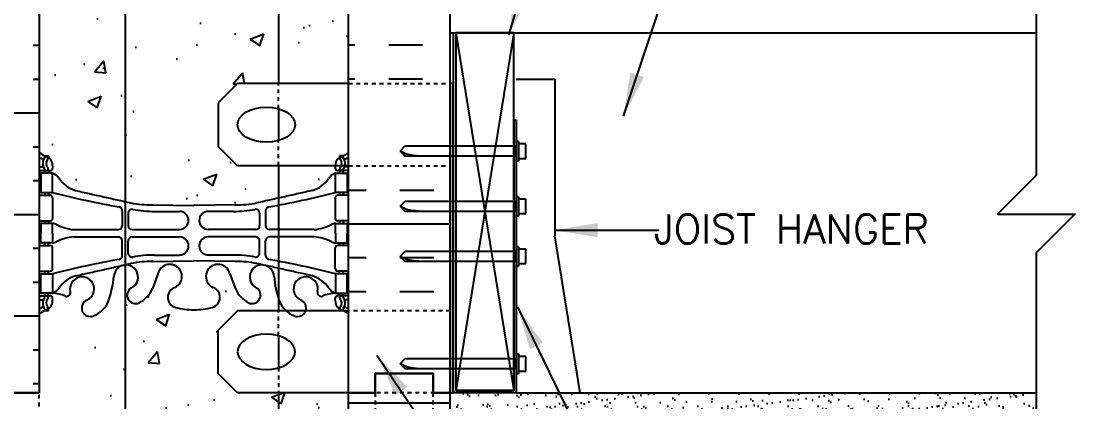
# Model space of a CAD drawing. Header units: inches. Extents: x 103.1 to 155.7, y -23.7 to 47.2.
# Drawn here: x 125.25 to 152.5, y 9.94 to 19.79 of the extents above; entities that cross this region are included whole.
import ezdxf
from ezdxf.enums import TextEntityAlignment as Align

# ---------------------------------------------------------------- set-up
doc = ezdxf.new("R2010")
doc.units = ezdxf.units.IN
doc.header["$LTSCALE"] = 0.5
doc.header["$MEASUREMENT"] = 0
doc.linetypes.add('DASHED2', pattern=[0.375, 0.25, -0.125])
doc.linetypes.add('HIDDEN2', pattern=[0.1875, 0.125, -0.0625])
for name, color, linetype in [('HATCH', 12, 'Continuous'), ('Hidden2', 12, 'HIDDEN2'), ('line25', 2, 'Continuous'), ('LINE3', 3, 'Continuous'), ('LINE50', 5, 'Continuous'), ('LINE9', 9, 'Continuous'), ('TEXT', 4, 'Continuous'), ('Web_Edge', 9, 'Continuous')]:
    doc.layers.add(name, color=color, linetype=linetype)
doc.styles.add('DIM', font='romans.shx', dxfattribs={"width": 0.7})
doc.styles.add('ROMANS', font='romans.shx', dxfattribs={"height": 1.125})
doc.dimstyles.new('ext_12', dxfattribs={"dimscale": 12, "dimtxt": 0.09375, "dimasz": 0.09375, "dimexe": 0.09375, "dimexo": 0.0625, "dimgap": 0.0625, "dimtad": 1, "dimdec": 1, "dimzin": 3, "dimdsep": 46, "dimlunit": 4, "dimtxsty": 'DIM', "dimcen": 0.09, "dimdle": 0.09375, "dimclrt": 4, "dimadec": 0, "dimazin": 0, "dimtfac": 1, "dimtdec": 1, "dimtmove": 2, "dimatfit": 3, "dimfxl": 1, "dimfrac": 2, "dimtolj": 1, "dimtzin": 0, "dimarcsym": 0})

msp = doc.modelspace()

# ---------------------------------------------------------------- hatches: boundary and pattern name
at = {"layer": 'HATCH'}
h = msp.add_hatch(dxfattribs=at)
h.set_pattern_fill('INSUL', color=256, scale=7, style=0)
h.set_pattern_definition([(0, (-2800.4416, -386.834), (0, 2.625), []), (0, (-2800.4416, -385.959), (0, 2.625), [0.875, -0.875]), (0, (-2800.4416, -385.084), (0, 2.625), [0.875, -0.875])])
h.paths.add_polyline_path([(123.095, 10.176), (123.532, 10.176), (123.532, 10.676), (125.032, 10.676), (125.032, 10.176), (125.72, 10.176), (125.72, 28.176), (125.032, 28.176), (125.032, 28.676), (123.532, 28.676), (123.532, 28.176), (123.095, 28.176)])
h = msp.add_hatch(dxfattribs=at)
h.set_pattern_fill('INSUL', color=256, scale=7, style=0)
h.set_pattern_definition([(180, (3059.8816, -386.834), (0, 2.625), []), (180, (3059.8816, -385.959), (0, 2.625), [0.875, -0.875]), (180, (3059.8816, -385.084), (0, 2.625), [0.875, -0.875])])
h.paths.add_polyline_path([(133.72, 18.176), (136.345, 18.176), (136.345, 28.176), (135.907, 28.176), (135.907, 28.676), (134.407, 28.676), (134.407, 28.176), (133.72, 28.176)])
h = msp.add_hatch(dxfattribs=at)
h.set_pattern_fill('AR-CONC', color=256, scale=0.5)
h.paths.add_polyline_path([(131.902, -5.369, -0.061625), (131.791, -4.799, 1.629604), (131.32, -5.1, -0.994662), (131.137, -5.495, -0.173075), (130.791, -5.129), (130.649, -4.742, 1.612474), (130.217, -5.101, -0.734872), (130.194, -5.612, -0.068475), (129.72, -5.674, -0.068475), (129.246, -5.612, -0.734872), (129.223, -5.101, 1.612474), (128.791, -4.742), (128.649, -5.129, -0.173075), (128.303, -5.495, -0.994662), (128.12, -5.1, 1.629604), (127.649, -4.799, -0.069923), (127.512, -5.443, -0.21345), (127.12, -5.832, -1), (126.957, -5.424, 2.087231), (126.523, -5.199, -0.380397), (126.23, -5.494), (126.23, -7.096), (126.13, -7.096), (126.13, -7.126, -0.414214), (126.08, -7.176), (125.954, -7.176), (125.911, -7.307, -0.725737), (125.805, -7.326), (125.72, -7.065), (125.72, -7.824), (128.72, -7.824), (129.72, -6.824), (129.72, -7.824), (129.72, -8.824), (130.72, -7.824), (131.902, -7.824)])
h.paths.add_polyline_path([(133.21, -5.494, -0.380392), (132.917, -5.199, 2.087231), (132.483, -5.424, -1), (132.32, -5.832, -0.21345), (131.927, -5.443, -0.008263), (131.902, -5.369), (131.902, -7.824), (133.72, -7.824), (133.72, -7.065), (133.641, -7.307, -0.725737), (133.535, -7.326), (133.486, -7.176), (133.36, -7.176, -0.414214), (133.31, -7.126), (133.31, -7.096), (133.21, -7.096)])
h.paths.add_polyline_path([(131.902, 3.105), (126.391, 3.105, 0.268156), (126.23, 2.957), (126.23, 1.488), (126.35, 1.288), (126.35, 1.176), (126.35, 1.063), (126.23, 0.863), (126.23, -0.606, 0.268156), (126.391, -0.754), (131.902, -0.754)])
h.paths.add_polyline_path([(133.21, 0.863), (133.09, 1.063), (133.09, 1.176), (133.09, 1.288), (133.21, 1.488), (133.21, 2.957, 0.268138), (133.049, 3.105), (131.902, 3.105), (131.902, -0.754), (133.049, -0.754, 0.268138), (133.21, -0.606)])
h.paths.add_polyline_path([(131.902, 10.176), (130.845, 10.176), (130.345, 10.676), (130.345, 11.801), (130.845, 12.301), (131.902, 12.301), (131.902, 12.631, -0.061626), (131.791, 13.201, 1.629604), (131.32, 12.9, -0.994662), (131.137, 12.505, -0.173075), (130.791, 12.871), (130.649, 13.258, 1.612474), (130.217, 12.899, -0.734872), (130.194, 12.388, -0.068475), (129.72, 12.326, -0.068475), (129.246, 12.388, -0.734872), (129.223, 12.899, 1.612474), (128.791, 13.258), (128.649, 12.871, -0.173075), (128.303, 12.505, -0.994662), (128.12, 12.9, 0.791856), (127.94, 13.483), (127.94, 6.869, 0.791861), (128.12, 7.452, -0.994662), (128.303, 7.846, -0.173075), (128.649, 7.48), (128.791, 7.093, 1.612474), (129.223, 7.453, -0.734872), (129.246, 7.964, -0.068475), (129.72, 8.026, -0.068475), (130.194, 7.964, -0.734872), (130.217, 7.453, 1.612474), (130.649, 7.093), (130.791, 7.48, -0.173075), (131.137, 7.846, -0.994662), (131.32, 7.452, 1.629604), (131.791, 7.151, -0.061625), (131.902, 7.721)])
h.paths.add_polyline_path([(131.666, 7.182, -1), (131.291, 7.182, -1)], flags=16)
h.paths.add_polyline_path([(127.94, 13.483, 0.365763), (127.649, 13.201, -0.069923), (127.512, 12.557, -0.21345), (127.12, 12.168, -1), (126.957, 12.576, 2.087231), (126.523, 12.801, -0.669601), (126.39, 12.681, 0.085348), (126.061, 12.756), (125.956, 12.756), (125.956, 12.686), (126.003, 12.686, -0.414214), (126.066, 12.624), (126.066, 12.556, -0.249069), (125.956, 12.349), (125.956, 12.307), (125.866, 12.307, 0.088416), (125.72, 12.21), (125.72, 10.176), (125.72, 9.416), (125.799, 9.658, -0.725737), (125.905, 9.677), (125.954, 9.527), (126.08, 9.527, -0.414214), (126.13, 9.477), (126.13, 9.447), (126.23, 9.447), (126.23, 8.574), (127.94, 8.269)])
h.paths.add_polyline_path([(133.21, 9.447), (133.31, 9.447), (133.31, 9.477, -0.414214), (133.36, 9.527), (133.486, 9.527), (133.529, 9.658, -0.725737), (133.635, 9.677), (133.72, 9.416), (133.72, 10.176), (131.902, 10.176), (131.902, 7.721, -0.008263), (131.927, 7.794, -0.21345), (132.32, 8.184, -1), (132.483, 7.775, 2.087231), (132.917, 7.55, -0.380392), (133.21, 7.845)])
edge = h.paths.add_edge_path()
edge.add_spline(control_points=[(127.94, 23.227), (127.335, 23.092)], knot_values=[0.473522, 0.473522, 0.894087, 0.894087], degree=1, periodic=0)
edge.add_spline(control_points=[(127.335, 23.092), (126.654, 22.94)], knot_values=[0, 0, 0.473522, 0.473522], degree=1, periodic=0)
edge.add_arc((126.862, 22.226), 0.743, 106.1893, 147.2081)
edge.add_arc((125.939, 22.838), 0.364, 289.6613, 325.0225, ccw=False)
edge.add_line((126.061, 22.495), (125.956, 22.495))
edge.add_line((125.956, 22.495), (125.956, 22.425))
edge.add_line((125.956, 22.425), (126.003, 22.425))
edge.add_arc((126.003, 22.363), 0.0625, 0, 90, ccw=False)
edge.add_line((126.066, 22.363), (126.066, 22.295))
edge.add_arc((125.816, 22.295), 0.25, 304.0558, 360, ccw=False)
edge.add_line((125.956, 22.088), (125.956, 22.046))
edge.add_line((125.956, 22.046), (125.866, 22.046))
edge.add_arc((126.066, 21.588), 0.5, 113.5782, 133.7891)
edge.add_line((125.72, 21.949), (125.72, 16.402))
edge.add_arc((126.066, 16.763), 0.5, 226.2109, 246.4218)
edge.add_line((125.866, 16.305), (125.956, 16.305))
edge.add_line((125.956, 16.305), (125.956, 16.263))
edge.add_arc((125.816, 16.056), 0.25, 0, 55.9442, ccw=False)
edge.add_line((126.066, 16.056), (126.066, 15.989))
edge.add_arc((126.003, 15.989), 0.0625, -90, 0, ccw=False)
edge.add_line((126.003, 15.926), (125.956, 15.926))
edge.add_line((125.956, 15.926), (125.956, 15.856))
edge.add_line((125.956, 15.856), (126.061, 15.856))
edge.add_arc((125.939, 15.514), 0.364, 34.9775, 70.3387, ccw=False)
edge.add_arc((126.862, 16.125), 0.743, 212.7919, 253.8107)
edge.add_spline(control_points=[(126.654, 15.411), (127.335, 15.259)], knot_values=[0, 0, 0.473522, 0.473522], degree=1, periodic=0)
edge.add_spline(control_points=[(127.335, 15.259), (127.94, 15.124)], knot_values=[0.473522, 0.473522, 0.894087, 0.894087], degree=1, periodic=0)
edge.add_line((127.94, 15.124), (127.94, 23.227))
edge = h.paths.add_edge_path()
edge.add_arc((133.374, 21.588), 0.5, 46.2109, 66.4218)
edge.add_line((133.574, 22.046), (133.484, 22.046))
edge.add_line((133.484, 22.046), (133.484, 22.088))
edge.add_arc((133.624, 22.295), 0.25, 180, 235.9442, ccw=False)
edge.add_line((133.374, 22.295), (133.374, 22.363))
edge.add_arc((133.436, 22.363), 0.0625, 90, 180, ccw=False)
edge.add_line((133.436, 22.425), (133.484, 22.425))
edge.add_line((133.484, 22.425), (133.484, 22.495))
edge.add_line((133.484, 22.495), (133.379, 22.495))
edge.add_arc((133.501, 22.838), 0.364, 214.9775, 250.3387, ccw=False)
edge.add_arc((132.578, 22.226), 0.743, 32.7919, 73.8107)
edge.add_spline(control_points=[(132.786, 22.94), (131.902, 23.137)], knot_values=[0, 0, 0.614709, 0.614709], degree=1, periodic=0)
edge.add_line((131.902, 23.137), (131.902, 18.176))
edge.add_line((131.902, 18.176), (133.72, 18.176))
edge.add_line((133.72, 18.176), (133.72, 21.949))
edge = h.paths.add_edge_path()
edge.add_line((133.379, 15.856), (133.484, 15.856))
edge.add_line((133.484, 15.856), (133.484, 15.926))
edge.add_line((133.484, 15.926), (133.436, 15.926))
edge.add_arc((133.436, 15.989), 0.0625, 180, 270, ccw=False)
edge.add_line((133.374, 15.989), (133.374, 16.051))
edge.add_line((133.374, 16.051), (131.902, 16.051))
edge.add_line((131.902, 16.051), (131.902, 15.214))
edge.add_spline(control_points=[(131.902, 15.214), (132.786, 15.411)], knot_values=[0, 0, 0.614709, 0.614709], degree=1, periodic=0)
edge.add_arc((132.578, 16.125), 0.743, 286.1893, 327.2081)
edge.add_arc((133.501, 15.514), 0.364, 109.6613, 145.0225, ccw=False)
h = msp.add_hatch(dxfattribs=at)
h.set_pattern_fill('AR-CONC', color=256, scale=0.5)
edge = h.paths.add_edge_path()
edge.add_spline(control_points=[(131.902, 23.137), (131.348, 23.261)], knot_values=[0.614709, 0.614709, 1, 1], degree=1, periodic=0)
edge.add_arc((130.792, 20.329), 2.984, 79.2546, 90.0995)
edge.add_line((130.787, 23.313), (129.72, 23.329))
edge.add_line((129.72, 23.329), (128.653, 23.313))
edge.add_arc((128.648, 20.329), 2.984, 89.9005, 100.7454)
edge.add_spline(control_points=[(128.092, 23.261), (127.94, 23.227)], knot_values=[0.894087, 0.894087, 1, 1], degree=1, periodic=0)
edge.add_line((127.94, 23.227), (127.94, 15.124))
edge.add_spline(control_points=[(127.94, 15.124), (128.092, 15.09)], knot_values=[0.894087, 0.894087, 1, 1], degree=1, periodic=0)
edge.add_arc((128.648, 18.022), 2.984, 259.2546, 270.0995)
edge.add_line((128.653, 15.038), (129.72, 15.022))
edge.add_line((129.72, 15.022), (130.787, 15.038))
edge.add_arc((130.792, 18.022), 2.984, 269.9005, 280.7454)
edge.add_spline(control_points=[(131.348, 15.09), (131.902, 15.214)], knot_values=[0.614709, 0.614709, 1, 1], degree=1, periodic=0)
edge.add_line((131.902, 15.214), (131.902, 16.051))
edge.add_line((131.902, 16.051), (130.845, 16.051))
edge.add_line((130.845, 16.051), (130.345, 16.551))
edge.add_line((130.345, 16.551), (130.345, 17.676))
edge.add_line((130.345, 17.676), (130.845, 18.176))
edge.add_line((130.845, 18.176), (131.902, 18.176))
edge.add_line((131.902, 18.176), (131.902, 23.137))
h = msp.add_hatch(dxfattribs=at)
h.set_pattern_fill('INSUL', color=256, scale=7, style=0)
h.set_pattern_definition([(0, (79.044, -9.0785), (0, 2.625), []), (0, (79.044, -8.2035), (0, 2.625), [0.875, -0.875]), (0, (79.044, -7.3285), (0, 2.625), [0.875, -0.875])])
h.paths.add_polyline_path([(136.345, 16.051), (133.72, 16.051), (133.72, 12.301), (136.345, 12.301)])
h = msp.add_hatch(dxfattribs=at)
h.set_pattern_fill('INSUL', color=256, scale=7, style=0)
h.set_pattern_definition([(180, (3059.8816, -404.834), (0, 2.625), []), (180, (3059.8816, -403.959), (0, 2.625), [0.875, -0.875]), (180, (3059.8816, -403.084), (0, 2.625), [0.875, -0.875])])
h.paths.add_polyline_path([(136.345, -7.824), (135.907, -7.824), (135.907, -7.324), (134.407, -7.324), (134.407, -7.824), (133.72, -7.824), (133.72, 10.176), (134.407, 10.176), (134.407, 10.676), (135.907, 10.676), (135.907, 10.176), (136.345, 10.176)])
h = msp.add_hatch(dxfattribs=at)
h.set_pattern_fill('INSUL', color=256, scale=7, style=0)
h.set_pattern_definition([(0, (-2876.7708, -430.4066), (0, 2.625), []), (0, (-2876.7708, -429.5316), (0, 2.625), [0.875, -0.875]), (0, (-2876.7708, -428.6566), (0, 2.625), [0.875, -0.875])])
h.paths.add_polyline_path([(120.295, 5.176, -0.079579), (119.295, 8.426), (119.295, 10.176), (118.595, 10.176), (118.595, 5.176, 0.131652), (119.265, 2.676), (123.003, -3.474, -0.10438), (123.095, -3.949), (123.095, -7.824), (123.532, -7.824), (123.532, -7.324), (125.032, -7.324), (125.032, -7.824), (125.72, -7.824), (125.72, -4.574), (125.47, -4.574), (125.47, -4.199)])
h = msp.add_hatch(dxfattribs=at)
h.set_pattern_fill('AR-CONC', color=256, scale=0.5, style=0)
h.set_pattern_definition([(50, (77.044, -9.0785), (3.5863, -0.31376), [0.375, -4.125]), (355, (77.044, -9.0785), (-0.69376, 3.76096), [0.3, -3.3]), (100.4514, (77.343, -9.1047), (2.89255, 3.4472), [0.3187, -3.5057]), (46.184, (77.044, -8.0785), (5.3362, -0.8276), [0.5625, -6.1875]), (96.636, (77.4887, -8.1475), (4.6733, 4.8706), [0.47805, -5.25856]), (351.184, (77.044, -8.0785), (4.6733, 4.8706), [0.45, -4.95]), (21, (77.544, -8.3285), (2.98454, -2.0131), [0.375, -4.125]), (326, (77.544, -8.3285), (1.21658, 3.62575), [0.3, -3.3]), (71.4514, (77.7927, -8.4963), (4.20111, 1.61265), [0.3187, -3.5057]), (37.5, (77.044, -9.0785), (0.0608, 1.66447), [0, -3.26, 0, -3.35, 0, -3.3125]), (7.5, (77.044, -9.0785), (1.31535, 1.97206), [0, -1.91, 0, -3.185, 0, -1.2625]), (327.5, (75.929, -9.0785), (2.669112, -0.112774), [0, -1.25, 0, -3.9, 0, -5.175]), (317.5, (75.429, -9.0785), (2.91593, 0.50052), [0, -1.625, 0, -2.59, 0, -3.675])])
h.paths.add_polyline_path([(125.47, -4.199), (125.47, -4.574), (125.72, -4.574), (125.72, 8.677), (121.808, 9.375, 0.119457), (121.095, 9.328), (121.095, 8.676, -1), (120.595, 8.676), (120.595, 10.176), (119.295, 10.176), (119.295, 8.426, 0.079579), (120.295, 5.176)])
h.paths.add_polyline_path([(125.72, 10.176), (125.032, 10.176), (125.032, 9.676), (123.532, 9.676), (123.532, 10.176), (123.095, 10.176), (121.095, 10.176), (121.095, 9.328, -0.121925), (121.822, 9.373), (125.72, 8.677)], flags=17)
h = msp.add_hatch(dxfattribs=at)
h.set_pattern_fill('AR-SAND', color=256, scale=0.25, style=0)
h.set_pattern_definition([(37.5, (79.04397, -9.0785), (-0.0157483, 0.481706), [0, -0.38, 0, -0.425, 0, -0.40625]), (7.5, (79.044, -9.0785), (0.442444, 0.7055365), [0, -0.205, 0, -0.3425, 0, -0.13125]), (327.5, (78.73647, -9.0785), (0.7785355, 0.0014148), [0, -0.125, 0, -0.45, 0, -0.5875]), (317.5, (78.7365, -9.0785), (0.7515317, 0.219419), [0, -0.0625, 0, -0.295, 0, -0.3375])])
h.paths.add_polyline_path([(151.496, 9.676), (151.496, 10.176), (138.05, 10.176), (136.425, 10.176), (136.345, 10.176), (136.345, 9.676)])

# ---------------------------------------------------------------- linework, layer by layer
at = {"color": 3, "linetype": 'HIDDEN2'}
for p, q in [((131.902, 17.527), (131.902, 18.176)), ((131.902, 16.051), (131.902, 16.7)), ((131.902, 11.652), (131.902, 12.301)), ((131.902, 10.825), (131.902, 10.176))]:
    msp.add_line(p, q, dxfattribs=at)
at = {"layer": 'Hidden2'}
msp.add_line((125.72, -4.574), (125.72, 10.176), dxfattribs=at)
at = {"layer": 'line25'}
for p, q in [((125.72, 28.176), (125.72, 10.176)), ((133.72, 4.551), (133.72, 28.176)), ((136.345, 19.488), (151.496, 19.488)), ((137.987, 17.238), (137.987, 10.238)), ((137.987, 10.238), (136.487, 10.238)), ((138.05, 10.176), (151.496, 10.176)), ((138.05, 10.176), (139.362, 10.176))]:
    msp.add_line(p, q, dxfattribs=at)
at = {"layer": 'line25', "color": 9}
for p, q in [((138.112, 16.68), (138.05, 16.68)), ((138.05, 16.68), (138.05, 16.18)), ((138.112, 16.68), (138.112, 16.18)), ((135.05, 16.43), (135.175, 16.555)), ((135.05, 16.43), (135.175, 16.305)), ((138.3, 16.617), (138.112, 16.617)), ((138.3, 16.242), (138.3, 16.617)), ((138.05, 16.18), (138.112, 16.18)), ((138.112, 16.242), (138.3, 16.242)), ((135.05, 15.001), (135.175, 15.126)), ((135.05, 15.001), (135.175, 14.876)), ((138.112, 15.251), (138.05, 15.251)), ((138.05, 15.251), (138.05, 14.751)), ((138.112, 15.251), (138.112, 14.751)), ((138.3, 15.188), (138.112, 15.188)), ((138.3, 14.813), (138.3, 15.188)), ((138.05, 14.751), (138.112, 14.751)), ((138.112, 14.813), (138.3, 14.813)), ((138.112, 13.957), (138.05, 13.957)), ((138.05, 13.957), (138.05, 13.457)), ((138.112, 13.957), (138.112, 13.457)), ((135.05, 13.707), (135.175, 13.832)), ((135.05, 13.707), (135.175, 13.582)), ((138.3, 13.894), (138.112, 13.894)), ((138.3, 13.519), (138.3, 13.894)), ((138.05, 13.457), (138.112, 13.457)), ((138.112, 13.519), (138.3, 13.519)), ((138.112, 11.178), (138.05, 11.178)), ((138.05, 11.178), (138.05, 10.678)), ((138.112, 11.178), (138.112, 10.678)), ((135.05, 10.928), (135.175, 11.053)), ((135.05, 10.928), (135.175, 10.803)), ((138.3, 11.116), (138.112, 11.116)), ((138.3, 10.741), (138.3, 11.116)), ((138.05, 10.678), (138.112, 10.678)), ((138.112, 10.741), (138.3, 10.741))]:
    msp.add_line(p, q, dxfattribs=at)
at = {"layer": 'line25'}
msp.add_lwpolyline([(136.487, 10.238), (137.987, 10.238), (137.987, 19.488), (136.487, 19.488)], close=True, dxfattribs=at)
at = {"layer": 'line25', "color": 9}
for points in [[(135.175, 16.305), (138.05, 16.305), (138.05, 16.555), (135.175, 16.555)], [(135.175, 14.876), (138.05, 14.876), (138.05, 15.126), (135.175, 15.126)], [(135.175, 13.582), (138.05, 13.582), (138.05, 13.832), (135.175, 13.832)], [(135.175, 10.803), (138.05, 10.803), (138.05, 11.053), (135.175, 11.053)]]:
    msp.add_lwpolyline(points, dxfattribs=at)
for points in [[(135.05, 16.43), (135.249, 16.352), (135.619, 16.305)], [(135.05, 15.001), (135.249, 14.923), (135.619, 14.876)], [(135.05, 13.707), (135.249, 13.629), (135.619, 13.582)], [(135.05, 10.928), (135.249, 10.851), (135.619, 10.803)]]:
    msp.add_spline(points, degree=3, dxfattribs=at)
at = {"layer": 'LINE3'}
for p, q in [((127.94, 45.164), (127.94, 4.528)), ((131.902, 26.7), (131.902, 18.176)), ((131.902, 17.527), (131.902, 16.7)), ((131.902, 16.051), (131.902, 12.301)), ((131.902, 11.652), (131.902, 10.825)), ((131.902, 10.176), (131.902, -7.824))]:
    msp.add_line(p, q, dxfattribs=at)
at = {"layer": 'LINE50'}
for p, q in [((136.345, 10.176), (136.345, 28.176)), ((136.345, -7.824), (136.345, 10.176))]:
    msp.add_line(p, q, dxfattribs=at)
for points in [[(125.72, 10.176), (125.032, 10.176), (125.032, 10.676), (123.532, 10.676), (123.532, 10.176), (123.095, 10.176)], [(123.095, 10.176), (123.532, 10.176), (123.532, 10.676), (125.032, 10.676), (125.032, 10.176), (125.72, 10.176)], [(123.095, 10.176), (123.532, 10.176), (123.532, 10.676), (125.032, 10.676), (125.032, 10.176), (125.72, 10.176)], [(133.72, 10.176), (134.407, 10.176), (134.407, 10.676), (135.907, 10.676), (135.907, 10.176), (136.345, 10.176)], [(136.345, 10.176), (135.907, 10.176), (135.907, 10.676), (134.407, 10.676), (134.407, 10.176), (133.72, 10.176)]]:
    msp.add_lwpolyline(points, dxfattribs=at)
at = {"layer": 'LINE9'}
for p, q in [((136.425, 19.488), (136.425, 10.176)), ((136.487, 19.488), (137.987, 10.238)), ((137.987, 19.488), (136.487, 10.238)), ((138.05, 18.294), (139.05, 18.294)), ((139.05, 18.294), (139.05, 14.235)), ((130.845, 18.176), (130.345, 17.676)), ((133.72, 18.176), (130.845, 18.176)), ((137.987, 17.238), (138.05, 17.238)), ((138.05, 17.238), (138.05, 10.176)), ((130.845, 16.051), (130.345, 16.551)), ((133.72, 16.051), (130.845, 16.051)), ((139.708, 10.176), (139.05, 14.235)), ((130.845, 12.301), (130.345, 11.801)), ((133.72, 12.301), (130.845, 12.301)), ((130.845, 10.176), (130.345, 10.676)), ((133.72, 10.176), (130.845, 10.176)), ((138.05, 10.176), (136.425, 10.176))]:
    msp.add_line(p, q, dxfattribs=at)
at = {"layer": 'LINE9', "linetype": 'HIDDEN2'}
for p, q in [((133.72, 18.176), (136.345, 18.176)), ((133.72, 16.051), (136.345, 16.051)), ((136.345, 12.301), (133.72, 12.301)), ((136.345, 10.176), (133.72, 10.176))]:
    msp.add_line(p, q, dxfattribs=at)
at = {"layer": 'LINE9'}
for points in [[(151.496, 20.926), (151.496, 18.558)], [(151.496, 18.558), (151.496, 15.801), (150.496, 14.801), (152.496, 14.801), (151.496, 13.801), (151.496, 9.147)], [(130.345, 17.676), (130.345, 16.551)], [(130.345, 10.676), (130.345, 11.801)]]:
    msp.add_lwpolyline(points, dxfattribs=at)
msp.add_lwpolyline([(136.345, 10.176), (136.425, 10.176), (136.425, 18.176), (136.345, 18.176)], close=True, dxfattribs=at)
at = {"layer": 'LINE9', "linetype": 'DASHED2', "ltscale": 0.15}
msp.add_lwpolyline([(134.407, 10.176), (134.407, 10.176), (134.407, 9.676), (135.907, 9.676), (135.907, 10.176), (135.907, 10.176)], dxfattribs=at)
at = {"layer": 'LINE9'}
msp.add_ellipse((131.591, 17.113), major_axis=(-0.746, 0), ratio=0.610344, dxfattribs=at)
at = {"layer": 'LINE9', "extrusion": (0, 0, -1)}
msp.add_ellipse((131.591, 11.238), major_axis=(-0.746, 0), ratio=0.610344, dxfattribs=at)
at = {"layer": 'Web_Edge', "color": 8}
for p, q in [((125.866, 16.305), (125.956, 16.305)), ((125.956, 16.305), (125.956, 16.263)), ((133.574, 16.305), (133.484, 16.305)), ((133.484, 16.305), (133.484, 16.263)), ((125.72, 16.026), (125.798, 16.026)), ((125.72, 15.926), (126.003, 15.926)), ((125.866, 15.926), (125.866, 15.856)), ((125.956, 15.926), (125.956, 15.856)), ((126.066, 16.056), (126.066, 15.989)), ((133.374, 16.056), (133.374, 15.989)), ((133.72, 15.926), (133.436, 15.926)), ((133.484, 15.926), (133.484, 15.856)), ((133.574, 15.926), (133.574, 15.856)), ((133.72, 16.026), (133.642, 16.026)), ((125.72, 15.286), (126.003, 15.286)), ((125.866, 15.356), (125.866, 15.286)), ((125.956, 15.356), (125.956, 15.286)), ((133.72, 15.286), (133.436, 15.286)), ((133.484, 15.356), (133.484, 15.286)), ((133.574, 15.356), (133.574, 15.286)), ((126.066, 15.224), (126.066, 14.689)), ((128.653, 15.038), (129.72, 15.022)), ((130.787, 15.038), (129.72, 15.022)), ((133.374, 15.224), (133.374, 14.689)), ((127.868, 14.886), (127.868, 14.502)), ((128.021, 14.824), (128.021, 14.502)), ((128.701, 14.87), (129.348, 14.87)), ((130.739, 14.87), (130.092, 14.87)), ((131.419, 14.824), (131.419, 14.502)), ((131.572, 14.886), (131.572, 14.502)), ((125.72, 14.626), (126.003, 14.626)), ((125.866, 14.626), (125.866, 14.556)), ((125.956, 14.626), (125.956, 14.556)), ((133.72, 14.626), (133.436, 14.626)), ((133.484, 14.626), (133.484, 14.556)), ((133.574, 14.626), (133.574, 14.556)), ((126.614, 14.401), (127.768, 14.402)), ((126.614, 14.212), (127.768, 14.211)), ((128.121, 14.402), (129.348, 14.402)), ((128.121, 14.211), (129.348, 14.211)), ((131.319, 14.402), (130.092, 14.402)), ((131.319, 14.211), (130.092, 14.211)), ((132.826, 14.401), (131.672, 14.402)), ((132.826, 14.212), (131.672, 14.211)), ((125.72, 13.986), (126.003, 13.986)), ((125.866, 13.986), (125.866, 14.056)), ((125.956, 13.986), (125.956, 14.056)), ((126.066, 13.389), (126.066, 13.924)), ((127.868, 13.726), (127.868, 14.111)), ((128.021, 13.788), (128.021, 14.111)), ((131.419, 13.788), (131.419, 14.111)), ((131.572, 13.726), (131.572, 14.111)), ((133.374, 13.389), (133.374, 13.924)), ((133.72, 13.986), (133.436, 13.986)), ((133.484, 13.986), (133.484, 14.056)), ((133.574, 13.986), (133.574, 14.056)), ((128.701, 13.742), (129.348, 13.742)), ((130.739, 13.742), (130.092, 13.742)), ((128.653, 13.574), (129.72, 13.59)), ((130.787, 13.574), (129.72, 13.59)), ((125.72, 13.326), (126.003, 13.326)), ((125.866, 13.256), (125.866, 13.326)), ((125.956, 13.256), (125.956, 13.326)), ((128.791, 13.258), (128.649, 12.871)), ((130.649, 13.258), (130.791, 12.871)), ((133.72, 13.326), (133.436, 13.326)), ((133.484, 13.256), (133.484, 13.326)), ((133.574, 13.256), (133.574, 13.326)), ((125.72, 12.686), (126.003, 12.686)), ((125.72, 12.586), (125.798, 12.586)), ((125.866, 12.686), (125.866, 12.756)), ((125.956, 12.686), (125.956, 12.756)), ((126.066, 12.556), (126.066, 12.624)), ((133.374, 12.556), (133.374, 12.624)), ((133.72, 12.686), (133.436, 12.686)), ((133.484, 12.686), (133.484, 12.756)), ((133.574, 12.686), (133.574, 12.756)), ((133.72, 12.586), (133.642, 12.586)), ((125.866, 12.307), (125.956, 12.307)), ((125.956, 12.307), (125.956, 12.349)), ((133.484, 12.307), (133.484, 12.349)), ((133.574, 12.307), (133.484, 12.307))]:
    msp.add_line(p, q, dxfattribs=at)
for points in [[(125.761, 15.356), (126.061, 15.356), (126.061, 15.856), (125.761, 15.856)], [(133.679, 15.356), (133.379, 15.356), (133.379, 15.856), (133.679, 15.856)], [(125.761, 13.256), (126.061, 13.256), (126.061, 12.756), (125.761, 12.756)], [(133.679, 13.256), (133.379, 13.256), (133.379, 12.756), (133.679, 12.756)]]:
    msp.add_lwpolyline(points, close=True, dxfattribs=at)
for points in [[(126.061, 14.306), (126.061, 14.556), (125.761, 14.556), (125.761, 14.306)], [(133.379, 14.306), (133.379, 14.556), (133.679, 14.556), (133.679, 14.306)], [(126.061, 14.306), (126.061, 14.056), (125.761, 14.056), (125.761, 14.306)], [(133.379, 14.306), (133.379, 14.056), (133.679, 14.056), (133.679, 14.306)]]:
    msp.add_lwpolyline(points, dxfattribs=at)
for centre, radius, start, end in [((126.066, 16.763), 0.5, 226.2109, 250.5288), ((133.374, 16.763), 0.5, 289.4712, 313.7891), ((126.066, 16.763), 0.6, 234.7832, 245.0748), ((126.06, 16.111), 0.25, 140.1145, 222.4609), ((125.804, 16.2), 0.021, 343.464, 63.9957), ((125.902, 16.242), 0.045, 321.448, 139.1879), ((125.816, 16.056), 0.25, 0, 70.5288), ((126.06, 16.111), 0.16, 140.0001, 222.4609), ((133.624, 16.056), 0.25, 109.4712, 180), ((133.538, 16.242), 0.045, 40.8121, 218.552), ((133.38, 16.111), 0.16, 317.5391, 39.9999), ((133.38, 16.111), 0.25, 317.5391, 39.8855), ((133.636, 16.2), 0.021, 116.0043, 196.536), ((133.374, 16.763), 0.6, 294.9252, 305.2168), ((125.798, 16.046), 0.0196, 269.4032, 15.4901), ((125.908, 15.972), 0.045, 222.4609, 42.4609), ((126.003, 15.989), 0.0625, 270, 0), ((125.939, 15.514), 0.364, 34.9775, 70.3387), ((133.501, 15.514), 0.364, 109.6613, 145.0225), ((133.436, 15.989), 0.0625, 180, 270), ((133.532, 15.972), 0.045, 137.5391, 317.5391), ((133.642, 16.046), 0.0196, 164.5099, 270.5968), ((126.862, 16.125), 0.743, 212.7919, 253.8107), ((132.578, 16.125), 0.743, 286.1893, 327.2081), ((126.003, 15.224), 0.0625, 0, 90), ((132.87, 42.777), 28.253, 256.0552, 259.6343), ((126.57, 42.777), 28.253, 280.3657, 283.9448), ((133.436, 15.224), 0.0625, 90, 180), ((127.768, 14.886), 0.1, 360, 79.6343), ((128.648, 18.022), 2.984, 259.2546, 270.0995), ((130.792, 18.022), 2.984, 269.9005, 280.7454), ((131.672, 14.886), 0.1, 100.3657, 180), ((128.121, 14.824), 0.1, 79.2546, 180), ((128.696, 17.854), 2.984, 259.2546, 270.0995), ((129.348, 14.636), 0.234, 270, 90), ((130.092, 14.636), 0.234, 90, 270), ((130.744, 17.854), 2.984, 269.9005, 280.7454), ((131.319, 14.824), 0.1, 0, 100.7454), ((126.003, 14.689), 0.0625, 270, 0), ((126.057, 14.338), 0.219, 60.4937, 88.92), ((126.699, 15.557), 1.16, 242.5844, 265.8032), ((127.768, 14.502), 0.1, 270.0388, 360), ((128.121, 14.502), 0.1, 180, 270), ((131.319, 14.502), 0.1, 270, 0), ((131.672, 14.502), 0.1, 180, 269.9612), ((132.741, 15.557), 1.16, 274.1968, 297.4156), ((133.383, 14.338), 0.219, 91.08, 119.5063), ((133.436, 14.689), 0.0625, 180, 270), ((126.699, 13.055), 1.16, 94.1968, 117.4156), ((127.768, 14.111), 0.1, 0, 89.9612), ((128.121, 14.111), 0.1, 90, 180), ((129.348, 13.977), 0.234, 270, 90), ((130.092, 13.977), 0.234, 90, 270), ((131.319, 14.111), 0.1, 0, 90), ((131.672, 14.111), 0.1, 90.0388, 180), ((132.741, 13.055), 1.16, 62.5844, 85.8032), ((126.003, 13.924), 0.0625, 0, 90), ((126.057, 14.275), 0.219, 271.08, 299.5063), ((133.383, 14.275), 0.219, 240.4937, 268.92), ((133.436, 13.924), 0.0625, 90, 180), ((132.87, -14.164), 28.253, 100.3657, 103.9448), ((127.768, 13.726), 0.1, 280.3657, 0), ((128.121, 13.788), 0.1, 180, 280.7454), ((128.696, 10.758), 2.984, 89.9005, 100.7454), ((130.744, 10.758), 2.984, 79.2546, 90.0995), ((131.319, 13.788), 0.1, 259.2546, 0), ((131.672, 13.726), 0.1, 180, 259.6343), ((126.57, -14.164), 28.253, 76.0552, 79.6343), ((126.003, 13.389), 0.0625, 270, 0), ((127.961, 13.17), 0.314, 296.0652, 177.2643), ((128.648, 10.59), 2.984, 89.9005, 100.7454), ((129.096, 13.186), 0.314, 293.8084, 166.5854), ((130.344, 13.186), 0.314, 13.4146, 246.1916), ((130.792, 10.59), 2.984, 79.2546, 90.0995), ((131.479, 13.17), 0.314, 2.7357, 243.9348), ((133.436, 13.389), 0.0625, 180, 270), ((126.862, 12.488), 0.743, 106.1893, 147.2081), ((126.83, 12.863), 0.314, 293.8084, 191.4114), ((125.29, 13.366), 2.365, 339.9985, 355.6105), ((134.15, 13.366), 2.365, 184.3895, 200.0015), ((132.61, 12.863), 0.314, 348.5886, 246.1916), ((132.578, 12.488), 0.743, 32.7919, 73.8107), ((125.939, 13.099), 0.364, 289.6613, 325.0225), ((128.213, 12.703), 0.217, 121.463, 294.4736), ((127.962, 13.173), 0.75, 297.0295, 336.3062), ((129.314, 12.647), 0.268, 109.9662, 255.2108), ((130.126, 12.647), 0.268, 284.7892, 70.0338), ((131.478, 13.173), 0.75, 203.6938, 242.9705), ((131.227, 12.703), 0.217, 245.5264, 58.537), ((133.501, 13.099), 0.364, 214.9775, 250.3387), ((125.798, 12.567), 0.0196, 344.5099, 90.5968), ((126.06, 12.502), 0.25, 137.5391, 219.8855), ((125.908, 12.64), 0.045, 317.5391, 137.5391), ((125.816, 12.556), 0.25, 289.4712, 360), ((126.06, 12.502), 0.16, 137.5391, 219.9999), ((126.003, 12.624), 0.0625, 360, 90), ((126.006, 11.76), 0.997, 66.8533, 86.8462), ((126.432, 12.768), 0.0968, 249.5669, 19.8449), ((127.039, 12.372), 0.22, 111.8037, 291.8037), ((126.881, 12.801), 0.677, 290.6803, 338.8761), ((132.559, 12.801), 0.677, 201.1239, 249.3197), ((132.401, 12.372), 0.22, 248.1963, 68.1963), ((133.008, 12.768), 0.0968, 160.1551, 290.4331), ((133.434, 11.76), 0.997, 93.1538, 113.1467), ((133.436, 12.624), 0.0625, 90, 180), ((133.624, 12.556), 0.25, 180, 250.5288), ((133.532, 12.64), 0.045, 42.4609, 222.4609), ((133.38, 12.502), 0.16, 320.0001, 42.4609), ((133.38, 12.502), 0.25, 320.1145, 42.4609), ((133.642, 12.567), 0.0196, 89.4032, 195.4901), ((126.066, 11.849), 0.6, 114.9252, 125.2168), ((126.066, 11.849), 0.5, 109.4712, 133.7891), ((125.804, 12.412), 0.021, 296.0043, 16.536), ((125.902, 12.371), 0.045, 220.8121, 38.552), ((129.708, 14.08), 1.754, 254.7082, 270.3771), ((129.732, 14.08), 1.754, 269.6229, 285.2918), ((133.538, 12.371), 0.045, 141.448, 319.1879), ((133.374, 11.849), 0.5, 46.2109, 70.5288), ((133.636, 12.412), 0.021, 163.464, 243.9957), ((133.374, 11.849), 0.6, 54.7832, 65.0748)]:
    msp.add_arc(centre, radius, start, end, dxfattribs=at)
for points in [[(126.654, 15.411), (128.092, 15.09)], [(132.786, 15.411), (131.348, 15.09)], [(126.654, 13.202), (128.092, 13.522)], [(132.786, 13.202), (131.348, 13.522)]]:
    msp.add_open_spline(points, degree=1, dxfattribs=at)

# ---------------------------------------------------------------- texts
at = {"layer": 'TEXT', "style": 'ROMANS'}
msp.add_text(' JOIST HANGER', height=0.75, dxfattribs=at).set_placement((141.1, 14.416), align=Align.MIDDLE_LEFT)

# ---------------------------------------------------------------- leaders
at = {"layer": 'TEXT'}
for points, override in [([(137.862, 19.426), (140.807, 29.305), (145.225, 29.305)], {"dimtad": 0}), ([(140.825, 17.335), (142.346, 21.897), (143.744, 21.897)], {"dimtad": 0}), ([(139.035, 14.385), (141.744, 14.385)], {"dimgap": 0.0625, "dimtad": 0}), ([(138.081, 12.4), (140.605, 7.211), (142.233, 7.211)], {"dimgap": 0.0625, "dimtad": 0}), ([(134.452, 11.153), (139.536, 3.637), (141.505, 3.637)], {"dimgap": 0.0625, "dimtad": 0})]:
    msp.add_leader(points, dimstyle='ext_12', override=override, dxfattribs=at)

doc.saveas('drawing.dxf')
